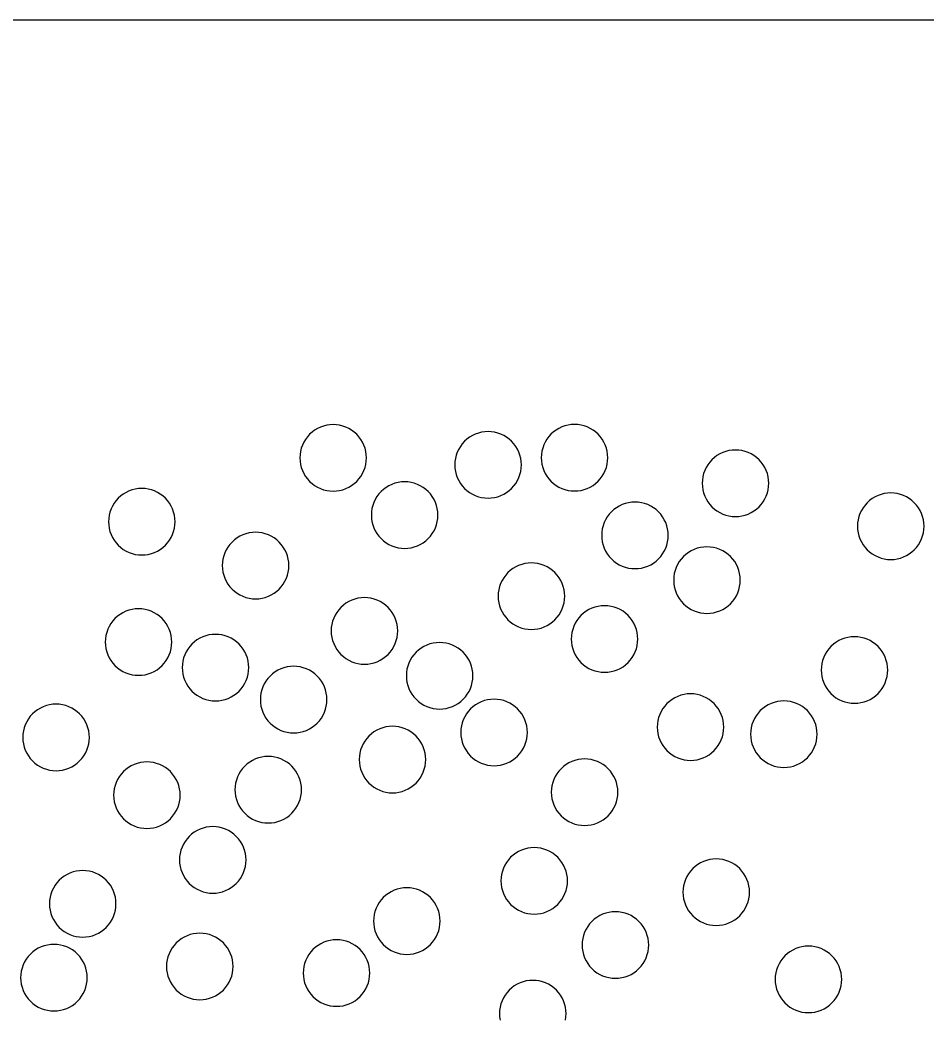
# Model space of a CAD drawing. Header units: millimetres. Extents: x 0 to 406, y 0 to 84.
# Drawn here: x 238.88 to 279.75, y 38.84 to 83.82 of the extents above; entities that cross this region are included whole.
import ezdxf

# ---------------------------------------------------------------- set-up
doc = ezdxf.new("R2010")
doc.units = ezdxf.units.MM

msp = doc.modelspace()

# ---------------------------------------------------------------- linework, layer by layer
at = {"color": 0}
for points in [[(0, 0), (0, 83.82), (406.4, 83.82), (406.4, 0), (0, 0)], [(254.05, 63.023), (254.149, 63.132), (254.236, 63.251), (254.312, 63.377), (254.375, 63.51), (254.425, 63.649), (254.46, 63.791), (254.482, 63.937), (254.489, 64.084), (254.482, 64.231), (254.46, 64.377), (254.425, 64.519), (254.375, 64.658), (254.312, 64.791), (254.236, 64.917), (254.149, 65.036), (254.05, 65.145), (253.941, 65.243), (253.823, 65.331), (253.696, 65.407), (253.563, 65.47), (253.425, 65.519), (253.282, 65.555), (253.136, 65.577), (252.989, 65.584), (252.842, 65.577), (252.697, 65.555), (252.554, 65.519), (252.415, 65.47), (252.282, 65.407), (252.156, 65.331), (252.038, 65.243), (251.929, 65.145), (251.83, 65.036), (251.742, 64.917), (251.666, 64.791), (251.603, 64.658), (251.554, 64.519), (251.518, 64.377), (251.496, 64.231), (251.489, 64.084), (251.496, 63.937), (251.518, 63.791), (251.554, 63.649), (251.603, 63.51), (251.666, 63.377), (251.742, 63.251), (251.83, 63.132), (251.929, 63.023), (252.038, 62.924), (252.156, 62.837), (252.282, 62.761), (252.415, 62.698), (252.554, 62.649), (252.697, 62.613), (252.842, 62.591), (252.989, 62.584), (253.136, 62.591), (253.282, 62.613), (253.425, 62.649), (253.563, 62.698), (253.696, 62.761), (253.823, 62.837), (253.941, 62.924), (254.05, 63.023)], [(261.028, 62.708), (261.127, 62.817), (261.215, 62.936), (261.291, 63.062), (261.353, 63.195), (261.403, 63.333), (261.439, 63.476), (261.46, 63.622), (261.468, 63.769), (261.46, 63.916), (261.439, 64.062), (261.403, 64.204), (261.353, 64.343), (261.291, 64.476), (261.215, 64.602), (261.127, 64.72), (261.028, 64.83), (260.919, 64.928), (260.801, 65.016), (260.675, 65.092), (260.542, 65.155), (260.403, 65.204), (260.26, 65.24), (260.115, 65.262), (259.968, 65.269), (259.821, 65.262), (259.675, 65.24), (259.532, 65.204), (259.394, 65.155), (259.261, 65.092), (259.134, 65.016), (259.016, 64.928), (258.907, 64.83), (258.808, 64.72), (258.72, 64.602), (258.645, 64.476), (258.582, 64.343), (258.532, 64.204), (258.496, 64.062), (258.475, 63.916), (258.468, 63.769), (258.475, 63.622), (258.496, 63.476), (258.532, 63.333), (258.582, 63.195), (258.645, 63.062), (258.72, 62.936), (258.808, 62.817), (258.907, 62.708), (259.016, 62.609), (259.134, 62.522), (259.261, 62.446), (259.394, 62.383), (259.532, 62.333), (259.675, 62.298), (259.821, 62.276), (259.968, 62.269), (260.115, 62.276), (260.26, 62.298), (260.403, 62.333), (260.542, 62.383), (260.675, 62.446), (260.801, 62.522), (260.919, 62.609), (261.028, 62.708)], [(264.925, 63.03), (265.024, 63.139), (265.112, 63.257), (265.187, 63.383), (265.25, 63.516), (265.3, 63.655), (265.336, 63.798), (265.357, 63.943), (265.364, 64.091), (265.357, 64.238), (265.336, 64.383), (265.3, 64.526), (265.25, 64.665), (265.187, 64.798), (265.112, 64.924), (265.024, 65.042), (264.925, 65.151), (264.816, 65.25), (264.698, 65.338), (264.571, 65.413), (264.438, 65.476), (264.3, 65.526), (264.157, 65.562), (264.011, 65.583), (263.864, 65.591), (263.717, 65.583), (263.572, 65.562), (263.429, 65.526), (263.29, 65.476), (263.157, 65.413), (263.031, 65.338), (262.913, 65.25), (262.804, 65.151), (262.705, 65.042), (262.617, 64.924), (262.541, 64.798), (262.479, 64.665), (262.429, 64.526), (262.393, 64.383), (262.372, 64.238), (262.364, 64.091), (262.372, 63.943), (262.393, 63.798), (262.429, 63.655), (262.479, 63.516), (262.541, 63.383), (262.617, 63.257), (262.705, 63.139), (262.804, 63.03), (262.913, 62.931), (263.031, 62.843), (263.157, 62.768), (263.29, 62.705), (263.429, 62.655), (263.572, 62.619), (263.717, 62.598), (263.864, 62.591), (264.011, 62.598), (264.157, 62.619), (264.3, 62.655), (264.438, 62.705), (264.571, 62.768), (264.698, 62.843), (264.816, 62.931), (264.925, 63.03)], [(272.177, 61.877), (272.276, 61.986), (272.364, 62.105), (272.44, 62.231), (272.503, 62.364), (272.552, 62.502), (272.588, 62.645), (272.61, 62.791), (272.617, 62.938), (272.61, 63.085), (272.588, 63.231), (272.552, 63.373), (272.503, 63.512), (272.44, 63.645), (272.364, 63.771), (272.276, 63.889), (272.177, 63.999), (272.068, 64.097), (271.95, 64.185), (271.824, 64.261), (271.691, 64.324), (271.552, 64.373), (271.409, 64.409), (271.264, 64.431), (271.117, 64.438), (270.97, 64.431), (270.824, 64.409), (270.681, 64.373), (270.543, 64.324), (270.41, 64.261), (270.283, 64.185), (270.165, 64.097), (270.056, 63.999), (269.957, 63.889), (269.87, 63.771), (269.794, 63.645), (269.731, 63.512), (269.681, 63.373), (269.646, 63.231), (269.624, 63.085), (269.617, 62.938), (269.624, 62.791), (269.646, 62.645), (269.681, 62.502), (269.731, 62.364), (269.794, 62.231), (269.87, 62.105), (269.957, 61.986), (270.056, 61.877), (270.165, 61.778), (270.283, 61.691), (270.41, 61.615), (270.543, 61.552), (270.681, 61.502), (270.824, 61.467), (270.97, 61.445), (271.117, 61.438), (271.264, 61.445), (271.409, 61.467), (271.552, 61.502), (271.691, 61.552), (271.824, 61.615), (271.95, 61.691), (272.068, 61.778), (272.177, 61.877)], [(257.271, 60.445), (257.37, 60.554), (257.457, 60.672), (257.533, 60.798), (257.596, 60.931), (257.646, 61.07), (257.681, 61.213), (257.703, 61.358), (257.71, 61.505), (257.703, 61.652), (257.681, 61.798), (257.646, 61.941), (257.596, 62.079), (257.533, 62.212), (257.457, 62.339), (257.37, 62.457), (257.271, 62.566), (257.162, 62.665), (257.044, 62.752), (256.917, 62.828), (256.784, 62.891), (256.646, 62.941), (256.503, 62.976), (256.357, 62.998), (256.21, 63.005), (256.063, 62.998), (255.918, 62.976), (255.775, 62.941), (255.636, 62.891), (255.503, 62.828), (255.377, 62.752), (255.259, 62.665), (255.15, 62.566), (255.051, 62.457), (254.963, 62.339), (254.887, 62.212), (254.824, 62.079), (254.775, 61.941), (254.739, 61.798), (254.717, 61.652), (254.71, 61.505), (254.717, 61.358), (254.739, 61.213), (254.775, 61.07), (254.824, 60.931), (254.887, 60.798), (254.963, 60.672), (255.051, 60.554), (255.15, 60.445), (255.259, 60.346), (255.377, 60.258), (255.503, 60.182), (255.636, 60.119), (255.775, 60.07), (255.918, 60.034), (256.063, 60.012), (256.21, 60.005), (256.357, 60.012), (256.503, 60.034), (256.646, 60.07), (256.784, 60.119), (256.917, 60.182), (257.044, 60.258), (257.162, 60.346), (257.271, 60.445)], [(245.428, 60.146), (245.527, 60.255), (245.615, 60.374), (245.69, 60.5), (245.753, 60.633), (245.803, 60.772), (245.839, 60.914), (245.86, 61.06), (245.868, 61.207), (245.86, 61.354), (245.839, 61.5), (245.803, 61.642), (245.753, 61.781), (245.69, 61.914), (245.615, 62.04), (245.527, 62.159), (245.428, 62.268), (245.319, 62.366), (245.201, 62.454), (245.075, 62.53), (244.942, 62.593), (244.803, 62.642), (244.66, 62.678), (244.515, 62.7), (244.368, 62.707), (244.221, 62.7), (244.075, 62.678), (243.932, 62.642), (243.794, 62.593), (243.66, 62.53), (243.534, 62.454), (243.416, 62.366), (243.307, 62.268), (243.208, 62.159), (243.12, 62.04), (243.045, 61.914), (242.982, 61.781), (242.932, 61.642), (242.896, 61.5), (242.875, 61.354), (242.868, 61.207), (242.875, 61.06), (242.896, 60.914), (242.932, 60.772), (242.982, 60.633), (243.045, 60.5), (243.12, 60.374), (243.208, 60.255), (243.307, 60.146), (243.416, 60.047), (243.534, 59.96), (243.66, 59.884), (243.794, 59.821), (243.932, 59.772), (244.075, 59.736), (244.221, 59.714), (244.368, 59.707), (244.515, 59.714), (244.66, 59.736), (244.803, 59.772), (244.942, 59.821), (245.075, 59.884), (245.201, 59.96), (245.319, 60.047), (245.428, 60.146)], [(267.648, 59.531), (267.747, 59.64), (267.835, 59.758), (267.91, 59.884), (267.973, 60.017), (268.023, 60.156), (268.059, 60.299), (268.08, 60.444), (268.088, 60.591), (268.08, 60.738), (268.059, 60.884), (268.023, 61.027), (267.973, 61.165), (267.91, 61.298), (267.835, 61.425), (267.747, 61.543), (267.648, 61.652), (267.539, 61.751), (267.421, 61.838), (267.295, 61.914), (267.162, 61.977), (267.023, 62.027), (266.88, 62.062), (266.735, 62.084), (266.588, 62.091), (266.441, 62.084), (266.295, 62.062), (266.152, 62.027), (266.014, 61.977), (265.881, 61.914), (265.754, 61.838), (265.636, 61.751), (265.527, 61.652), (265.428, 61.543), (265.34, 61.425), (265.265, 61.298), (265.202, 61.165), (265.152, 61.027), (265.116, 60.884), (265.095, 60.738), (265.088, 60.591), (265.095, 60.444), (265.116, 60.299), (265.152, 60.156), (265.202, 60.017), (265.265, 59.884), (265.34, 59.758), (265.428, 59.64), (265.527, 59.531), (265.636, 59.432), (265.754, 59.344), (265.881, 59.268), (266.014, 59.205), (266.152, 59.156), (266.295, 59.12), (266.441, 59.098), (266.588, 59.091), (266.735, 59.098), (266.88, 59.12), (267.023, 59.156), (267.162, 59.205), (267.295, 59.268), (267.421, 59.344), (267.539, 59.432), (267.648, 59.531)], [(279.173, 59.943), (279.272, 60.052), (279.359, 60.171), (279.435, 60.297), (279.498, 60.43), (279.547, 60.569), (279.583, 60.711), (279.605, 60.857), (279.612, 61.004), (279.605, 61.151), (279.583, 61.297), (279.547, 61.439), (279.498, 61.578), (279.435, 61.711), (279.359, 61.837), (279.272, 61.956), (279.173, 62.065), (279.064, 62.163), (278.945, 62.251), (278.819, 62.327), (278.686, 62.39), (278.547, 62.439), (278.405, 62.475), (278.259, 62.497), (278.112, 62.504), (277.965, 62.497), (277.819, 62.475), (277.677, 62.439), (277.538, 62.39), (277.405, 62.327), (277.279, 62.251), (277.16, 62.163), (277.051, 62.065), (276.952, 61.956), (276.865, 61.837), (276.789, 61.711), (276.726, 61.578), (276.677, 61.439), (276.641, 61.297), (276.619, 61.151), (276.612, 61.004), (276.619, 60.857), (276.641, 60.711), (276.677, 60.569), (276.726, 60.43), (276.789, 60.297), (276.865, 60.171), (276.952, 60.052), (277.051, 59.943), (277.16, 59.844), (277.279, 59.757), (277.405, 59.681), (277.538, 59.618), (277.677, 59.569), (277.819, 59.533), (277.965, 59.511), (278.112, 59.504), (278.259, 59.511), (278.405, 59.533), (278.547, 59.569), (278.686, 59.618), (278.819, 59.681), (278.945, 59.757), (279.064, 59.844), (279.173, 59.943)], [(250.555, 58.17), (250.654, 58.279), (250.742, 58.397), (250.818, 58.523), (250.881, 58.656), (250.93, 58.795), (250.966, 58.938), (250.988, 59.083), (250.995, 59.23), (250.988, 59.377), (250.966, 59.523), (250.93, 59.666), (250.881, 59.804), (250.818, 59.937), (250.742, 60.064), (250.654, 60.182), (250.555, 60.291), (250.446, 60.39), (250.328, 60.477), (250.202, 60.553), (250.069, 60.616), (249.93, 60.666), (249.787, 60.701), (249.642, 60.723), (249.495, 60.73), (249.348, 60.723), (249.202, 60.701), (249.059, 60.666), (248.921, 60.616), (248.788, 60.553), (248.661, 60.477), (248.543, 60.39), (248.434, 60.291), (248.335, 60.182), (248.248, 60.064), (248.172, 59.937), (248.109, 59.804), (248.059, 59.666), (248.024, 59.523), (248.002, 59.377), (247.995, 59.23), (248.002, 59.083), (248.024, 58.938), (248.059, 58.795), (248.109, 58.656), (248.172, 58.523), (248.248, 58.397), (248.335, 58.279), (248.434, 58.17), (248.543, 58.071), (248.661, 57.983), (248.788, 57.907), (248.921, 57.844), (249.059, 57.795), (249.202, 57.759), (249.348, 57.737), (249.495, 57.73), (249.642, 57.737), (249.787, 57.759), (249.93, 57.795), (250.069, 57.844), (250.202, 57.907), (250.328, 57.983), (250.446, 58.071), (250.555, 58.17)], [(270.893, 57.513), (270.992, 57.622), (271.08, 57.74), (271.155, 57.867), (271.218, 58), (271.268, 58.138), (271.303, 58.281), (271.325, 58.427), (271.332, 58.574), (271.325, 58.721), (271.303, 58.866), (271.268, 59.009), (271.218, 59.148), (271.155, 59.281), (271.08, 59.407), (270.992, 59.525), (270.893, 59.634), (270.784, 59.733), (270.666, 59.821), (270.539, 59.897), (270.406, 59.96), (270.268, 60.009), (270.125, 60.045), (269.979, 60.066), (269.832, 60.074), (269.685, 60.066), (269.54, 60.045), (269.397, 60.009), (269.258, 59.96), (269.125, 59.897), (268.999, 59.821), (268.881, 59.733), (268.772, 59.634), (268.673, 59.525), (268.585, 59.407), (268.509, 59.281), (268.446, 59.148), (268.397, 59.009), (268.361, 58.866), (268.34, 58.721), (268.332, 58.574), (268.34, 58.427), (268.361, 58.281), (268.397, 58.138), (268.446, 58), (268.509, 57.867), (268.585, 57.74), (268.673, 57.622), (268.772, 57.513), (268.881, 57.414), (268.999, 57.326), (269.125, 57.251), (269.258, 57.188), (269.397, 57.138), (269.54, 57.103), (269.685, 57.081), (269.832, 57.074), (269.979, 57.081), (270.125, 57.103), (270.268, 57.138), (270.406, 57.188), (270.539, 57.251), (270.666, 57.326), (270.784, 57.414), (270.893, 57.513)], [(262.982, 56.789), (263.081, 56.898), (263.168, 57.017), (263.244, 57.143), (263.307, 57.276), (263.356, 57.415), (263.392, 57.557), (263.414, 57.703), (263.421, 57.85), (263.414, 57.997), (263.392, 58.143), (263.356, 58.285), (263.307, 58.424), (263.244, 58.557), (263.168, 58.683), (263.081, 58.802), (262.982, 58.911), (262.873, 59.01), (262.754, 59.097), (262.628, 59.173), (262.495, 59.236), (262.356, 59.285), (262.214, 59.321), (262.068, 59.343), (261.921, 59.35), (261.774, 59.343), (261.628, 59.321), (261.486, 59.285), (261.347, 59.236), (261.214, 59.173), (261.088, 59.097), (260.969, 59.01), (260.86, 58.911), (260.762, 58.802), (260.674, 58.683), (260.598, 58.557), (260.535, 58.424), (260.486, 58.285), (260.45, 58.143), (260.428, 57.997), (260.421, 57.85), (260.428, 57.703), (260.45, 57.557), (260.486, 57.415), (260.535, 57.276), (260.598, 57.143), (260.674, 57.017), (260.762, 56.898), (260.86, 56.789), (260.969, 56.691), (261.088, 56.603), (261.214, 56.527), (261.347, 56.464), (261.486, 56.415), (261.628, 56.379), (261.774, 56.357), (261.921, 56.35), (262.068, 56.357), (262.214, 56.379), (262.356, 56.415), (262.495, 56.464), (262.628, 56.527), (262.754, 56.603), (262.873, 56.691), (262.982, 56.789)], [(255.461, 55.224), (255.559, 55.333), (255.647, 55.452), (255.723, 55.578), (255.786, 55.711), (255.835, 55.849), (255.871, 55.992), (255.893, 56.138), (255.9, 56.285), (255.893, 56.432), (255.871, 56.578), (255.835, 56.72), (255.786, 56.859), (255.723, 56.992), (255.647, 57.118), (255.559, 57.236), (255.461, 57.346), (255.352, 57.444), (255.233, 57.532), (255.107, 57.608), (254.974, 57.671), (254.835, 57.72), (254.693, 57.756), (254.547, 57.778), (254.4, 57.785), (254.253, 57.778), (254.107, 57.756), (253.965, 57.72), (253.826, 57.671), (253.693, 57.608), (253.567, 57.532), (253.448, 57.444), (253.339, 57.346), (253.24, 57.236), (253.153, 57.118), (253.077, 56.992), (253.014, 56.859), (252.965, 56.72), (252.929, 56.578), (252.907, 56.432), (252.9, 56.285), (252.907, 56.138), (252.929, 55.992), (252.965, 55.849), (253.014, 55.711), (253.077, 55.578), (253.153, 55.452), (253.24, 55.333), (253.339, 55.224), (253.448, 55.125), (253.567, 55.038), (253.693, 54.962), (253.826, 54.899), (253.965, 54.849), (254.107, 54.814), (254.253, 54.792), (254.4, 54.785), (254.547, 54.792), (254.693, 54.814), (254.835, 54.849), (254.974, 54.899), (255.107, 54.962), (255.233, 55.038), (255.352, 55.125), (255.461, 55.224)], [(245.281, 54.723), (245.38, 54.832), (245.468, 54.95), (245.543, 55.077), (245.606, 55.21), (245.656, 55.348), (245.692, 55.491), (245.713, 55.637), (245.72, 55.784), (245.713, 55.931), (245.692, 56.076), (245.656, 56.219), (245.606, 56.358), (245.543, 56.491), (245.468, 56.617), (245.38, 56.735), (245.281, 56.845), (245.172, 56.943), (245.054, 57.031), (244.927, 57.107), (244.794, 57.17), (244.656, 57.219), (244.513, 57.255), (244.367, 57.277), (244.22, 57.284), (244.073, 57.277), (243.928, 57.255), (243.785, 57.219), (243.646, 57.17), (243.513, 57.107), (243.387, 57.031), (243.269, 56.943), (243.16, 56.845), (243.061, 56.735), (242.973, 56.617), (242.897, 56.491), (242.835, 56.358), (242.785, 56.219), (242.749, 56.076), (242.728, 55.931), (242.72, 55.784), (242.728, 55.637), (242.749, 55.491), (242.785, 55.348), (242.835, 55.21), (242.897, 55.077), (242.973, 54.95), (243.061, 54.832), (243.16, 54.723), (243.269, 54.624), (243.387, 54.537), (243.513, 54.461), (243.646, 54.398), (243.785, 54.348), (243.928, 54.313), (244.073, 54.291), (244.22, 54.284), (244.367, 54.291), (244.513, 54.313), (244.656, 54.348), (244.794, 54.398), (244.927, 54.461), (245.054, 54.537), (245.172, 54.624), (245.281, 54.723)], [(266.277, 54.86), (266.376, 54.969), (266.463, 55.087), (266.539, 55.213), (266.602, 55.346), (266.652, 55.485), (266.687, 55.628), (266.709, 55.773), (266.716, 55.92), (266.709, 56.067), (266.687, 56.213), (266.652, 56.356), (266.602, 56.494), (266.539, 56.627), (266.463, 56.754), (266.376, 56.872), (266.277, 56.981), (266.168, 57.08), (266.05, 57.168), (265.923, 57.243), (265.79, 57.306), (265.652, 57.356), (265.509, 57.391), (265.363, 57.413), (265.216, 57.42), (265.069, 57.413), (264.924, 57.391), (264.781, 57.356), (264.642, 57.306), (264.509, 57.243), (264.383, 57.168), (264.265, 57.08), (264.156, 56.981), (264.057, 56.872), (263.969, 56.754), (263.893, 56.627), (263.83, 56.494), (263.781, 56.356), (263.745, 56.213), (263.723, 56.067), (263.716, 55.92), (263.723, 55.773), (263.745, 55.628), (263.781, 55.485), (263.83, 55.346), (263.893, 55.213), (263.969, 55.087), (264.057, 54.969), (264.156, 54.86), (264.265, 54.761), (264.383, 54.673), (264.509, 54.597), (264.642, 54.534), (264.781, 54.485), (264.924, 54.449), (265.069, 54.428), (265.216, 54.42), (265.363, 54.428), (265.509, 54.449), (265.652, 54.485), (265.79, 54.534), (265.923, 54.597), (266.05, 54.673), (266.168, 54.761), (266.277, 54.86)], [(248.748, 53.569), (248.847, 53.678), (248.935, 53.797), (249.01, 53.923), (249.073, 54.056), (249.123, 54.194), (249.159, 54.337), (249.18, 54.483), (249.188, 54.63), (249.18, 54.777), (249.159, 54.922), (249.123, 55.065), (249.073, 55.204), (249.01, 55.337), (248.935, 55.463), (248.847, 55.581), (248.748, 55.691), (248.639, 55.789), (248.521, 55.877), (248.395, 55.953), (248.262, 56.016), (248.123, 56.065), (247.98, 56.101), (247.835, 56.123), (247.688, 56.13), (247.54, 56.123), (247.395, 56.101), (247.252, 56.065), (247.113, 56.016), (246.98, 55.953), (246.854, 55.877), (246.736, 55.789), (246.627, 55.691), (246.528, 55.581), (246.44, 55.463), (246.365, 55.337), (246.302, 55.204), (246.252, 55.065), (246.216, 54.922), (246.195, 54.777), (246.188, 54.63), (246.195, 54.483), (246.216, 54.337), (246.252, 54.194), (246.302, 54.056), (246.365, 53.923), (246.44, 53.797), (246.528, 53.678), (246.627, 53.569), (246.736, 53.47), (246.854, 53.383), (246.98, 53.307), (247.113, 53.244), (247.252, 53.194), (247.395, 53.159), (247.54, 53.137), (247.688, 53.13), (247.835, 53.137), (247.98, 53.159), (248.123, 53.194), (248.262, 53.244), (248.395, 53.307), (248.521, 53.383), (248.639, 53.47), (248.748, 53.569)], [(277.538, 53.462), (277.637, 53.571), (277.724, 53.69), (277.8, 53.816), (277.863, 53.949), (277.913, 54.088), (277.948, 54.23), (277.97, 54.376), (277.977, 54.523), (277.97, 54.67), (277.948, 54.816), (277.913, 54.958), (277.863, 55.097), (277.8, 55.23), (277.724, 55.356), (277.637, 55.475), (277.538, 55.584), (277.429, 55.683), (277.311, 55.77), (277.184, 55.846), (277.051, 55.909), (276.913, 55.958), (276.77, 55.994), (276.624, 56.016), (276.477, 56.023), (276.33, 56.016), (276.185, 55.994), (276.042, 55.958), (275.903, 55.909), (275.77, 55.846), (275.644, 55.77), (275.526, 55.683), (275.417, 55.584), (275.318, 55.475), (275.23, 55.356), (275.154, 55.23), (275.091, 55.097), (275.042, 54.958), (275.006, 54.816), (274.985, 54.67), (274.977, 54.523), (274.985, 54.376), (275.006, 54.23), (275.042, 54.088), (275.091, 53.949), (275.154, 53.816), (275.23, 53.69), (275.318, 53.571), (275.417, 53.462), (275.526, 53.364), (275.644, 53.276), (275.77, 53.2), (275.903, 53.137), (276.042, 53.088), (276.185, 53.052), (276.33, 53.03), (276.477, 53.023), (276.624, 53.03), (276.77, 53.052), (276.913, 53.088), (277.051, 53.137), (277.184, 53.2), (277.311, 53.276), (277.429, 53.364), (277.538, 53.462)], [(258.847, 53.202), (258.946, 53.311), (259.034, 53.429), (259.11, 53.555), (259.173, 53.688), (259.222, 53.827), (259.258, 53.97), (259.279, 54.115), (259.287, 54.262), (259.279, 54.409), (259.258, 54.555), (259.222, 54.698), (259.173, 54.836), (259.11, 54.969), (259.034, 55.096), (258.946, 55.214), (258.847, 55.323), (258.738, 55.422), (258.62, 55.51), (258.494, 55.585), (258.361, 55.648), (258.222, 55.698), (258.079, 55.733), (257.934, 55.755), (257.787, 55.762), (257.64, 55.755), (257.494, 55.733), (257.351, 55.698), (257.213, 55.648), (257.08, 55.585), (256.953, 55.51), (256.835, 55.422), (256.726, 55.323), (256.627, 55.214), (256.54, 55.096), (256.464, 54.969), (256.401, 54.836), (256.351, 54.698), (256.316, 54.555), (256.294, 54.409), (256.287, 54.262), (256.294, 54.115), (256.316, 53.97), (256.351, 53.827), (256.401, 53.688), (256.464, 53.555), (256.54, 53.429), (256.627, 53.311), (256.726, 53.202), (256.835, 53.103), (256.953, 53.015), (257.08, 52.939), (257.213, 52.876), (257.351, 52.827), (257.494, 52.791), (257.64, 52.77), (257.787, 52.762), (257.934, 52.77), (258.079, 52.791), (258.222, 52.827), (258.361, 52.876), (258.494, 52.939), (258.62, 53.015), (258.738, 53.103), (258.847, 53.202)], [(252.27, 52.129), (252.369, 52.238), (252.457, 52.356), (252.532, 52.483), (252.595, 52.616), (252.645, 52.754), (252.681, 52.897), (252.702, 53.043), (252.71, 53.19), (252.702, 53.337), (252.681, 53.482), (252.645, 53.625), (252.595, 53.764), (252.532, 53.897), (252.457, 54.023), (252.369, 54.141), (252.27, 54.25), (252.161, 54.349), (252.043, 54.437), (251.917, 54.513), (251.784, 54.576), (251.645, 54.625), (251.502, 54.661), (251.357, 54.683), (251.21, 54.69), (251.063, 54.683), (250.917, 54.661), (250.774, 54.625), (250.636, 54.576), (250.502, 54.513), (250.376, 54.437), (250.258, 54.349), (250.149, 54.25), (250.05, 54.141), (249.962, 54.023), (249.887, 53.897), (249.824, 53.764), (249.774, 53.625), (249.738, 53.482), (249.717, 53.337), (249.71, 53.19), (249.717, 53.043), (249.738, 52.897), (249.774, 52.754), (249.824, 52.616), (249.887, 52.483), (249.962, 52.356), (250.05, 52.238), (250.149, 52.129), (250.258, 52.03), (250.376, 51.943), (250.502, 51.867), (250.636, 51.804), (250.774, 51.754), (250.917, 51.719), (251.063, 51.697), (251.21, 51.69), (251.357, 51.697), (251.502, 51.719), (251.645, 51.754), (251.784, 51.804), (251.917, 51.867), (252.043, 51.943), (252.161, 52.03), (252.27, 52.129)], [(261.3, 50.647), (261.398, 50.756), (261.486, 50.875), (261.562, 51.001), (261.625, 51.134), (261.674, 51.273), (261.71, 51.415), (261.732, 51.561), (261.739, 51.708), (261.732, 51.855), (261.71, 52.001), (261.674, 52.143), (261.625, 52.282), (261.562, 52.415), (261.486, 52.541), (261.398, 52.66), (261.3, 52.769), (261.191, 52.868), (261.072, 52.955), (260.946, 53.031), (260.813, 53.094), (260.674, 53.143), (260.532, 53.179), (260.386, 53.201), (260.239, 53.208), (260.092, 53.201), (259.946, 53.179), (259.804, 53.143), (259.665, 53.094), (259.532, 53.031), (259.406, 52.955), (259.287, 52.868), (259.178, 52.769), (259.079, 52.66), (258.992, 52.541), (258.916, 52.415), (258.853, 52.282), (258.804, 52.143), (258.768, 52.001), (258.746, 51.855), (258.739, 51.708), (258.746, 51.561), (258.768, 51.415), (258.804, 51.273), (258.853, 51.134), (258.916, 51.001), (258.992, 50.875), (259.079, 50.756), (259.178, 50.647), (259.287, 50.549), (259.406, 50.461), (259.532, 50.385), (259.665, 50.322), (259.804, 50.273), (259.946, 50.237), (260.092, 50.215), (260.239, 50.208), (260.386, 50.215), (260.532, 50.237), (260.674, 50.273), (260.813, 50.322), (260.946, 50.385), (261.072, 50.461), (261.191, 50.549), (261.3, 50.647)], [(270.151, 50.889), (270.25, 50.998), (270.338, 51.116), (270.414, 51.243), (270.477, 51.376), (270.526, 51.514), (270.562, 51.657), (270.584, 51.803), (270.591, 51.95), (270.584, 52.097), (270.562, 52.242), (270.526, 52.385), (270.477, 52.524), (270.414, 52.657), (270.338, 52.783), (270.25, 52.901), (270.151, 53.01), (270.042, 53.109), (269.924, 53.197), (269.798, 53.273), (269.665, 53.336), (269.526, 53.385), (269.383, 53.421), (269.238, 53.443), (269.091, 53.45), (268.944, 53.443), (268.798, 53.421), (268.655, 53.385), (268.517, 53.336), (268.384, 53.273), (268.257, 53.197), (268.139, 53.109), (268.03, 53.01), (267.931, 52.901), (267.844, 52.783), (267.768, 52.657), (267.705, 52.524), (267.655, 52.385), (267.62, 52.242), (267.598, 52.097), (267.591, 51.95), (267.598, 51.803), (267.62, 51.657), (267.655, 51.514), (267.705, 51.376), (267.768, 51.243), (267.844, 51.116), (267.931, 50.998), (268.03, 50.889), (268.139, 50.79), (268.257, 50.703), (268.384, 50.627), (268.517, 50.564), (268.655, 50.514), (268.798, 50.479), (268.944, 50.457), (269.091, 50.45), (269.238, 50.457), (269.383, 50.479), (269.526, 50.514), (269.665, 50.564), (269.798, 50.627), (269.924, 50.703), (270.042, 50.79), (270.151, 50.889)], [(274.356, 50.569), (274.455, 50.679), (274.543, 50.797), (274.618, 50.923), (274.681, 51.056), (274.731, 51.195), (274.767, 51.337), (274.788, 51.483), (274.796, 51.63), (274.788, 51.777), (274.767, 51.923), (274.731, 52.066), (274.681, 52.204), (274.618, 52.337), (274.543, 52.463), (274.455, 52.582), (274.356, 52.691), (274.247, 52.79), (274.129, 52.877), (274.003, 52.953), (273.87, 53.016), (273.731, 53.066), (273.588, 53.101), (273.443, 53.123), (273.296, 53.13), (273.148, 53.123), (273.003, 53.101), (272.86, 53.066), (272.721, 53.016), (272.588, 52.953), (272.462, 52.877), (272.344, 52.79), (272.235, 52.691), (272.136, 52.582), (272.048, 52.463), (271.973, 52.337), (271.91, 52.204), (271.86, 52.066), (271.824, 51.923), (271.803, 51.777), (271.796, 51.63), (271.803, 51.483), (271.824, 51.337), (271.86, 51.195), (271.91, 51.056), (271.973, 50.923), (272.048, 50.797), (272.136, 50.679), (272.235, 50.569), (272.344, 50.471), (272.462, 50.383), (272.588, 50.307), (272.721, 50.244), (272.86, 50.195), (273.003, 50.159), (273.148, 50.137), (273.296, 50.13), (273.443, 50.137), (273.588, 50.159), (273.731, 50.195), (273.87, 50.244), (274.003, 50.307), (274.129, 50.383), (274.247, 50.471), (274.356, 50.569)], [(241.565, 50.424), (241.664, 50.533), (241.752, 50.651), (241.828, 50.778), (241.89, 50.911), (241.94, 51.049), (241.976, 51.192), (241.997, 51.338), (242.005, 51.485), (241.997, 51.632), (241.976, 51.777), (241.94, 51.92), (241.89, 52.059), (241.828, 52.192), (241.752, 52.318), (241.664, 52.436), (241.565, 52.545), (241.456, 52.644), (241.338, 52.732), (241.212, 52.808), (241.079, 52.871), (240.94, 52.92), (240.797, 52.956), (240.652, 52.978), (240.505, 52.985), (240.358, 52.978), (240.212, 52.956), (240.069, 52.92), (239.931, 52.871), (239.798, 52.808), (239.671, 52.732), (239.553, 52.644), (239.444, 52.545), (239.345, 52.436), (239.257, 52.318), (239.182, 52.192), (239.119, 52.059), (239.069, 51.92), (239.033, 51.777), (239.012, 51.632), (239.005, 51.485), (239.012, 51.338), (239.033, 51.192), (239.069, 51.049), (239.119, 50.911), (239.182, 50.778), (239.257, 50.651), (239.345, 50.533), (239.444, 50.424), (239.553, 50.325), (239.671, 50.238), (239.798, 50.162), (239.931, 50.099), (240.069, 50.049), (240.212, 50.014), (240.358, 49.992), (240.505, 49.985), (240.652, 49.992), (240.797, 50.014), (240.94, 50.049), (241.079, 50.099), (241.212, 50.162), (241.338, 50.238), (241.456, 50.325), (241.565, 50.424)], [(256.722, 49.426), (256.821, 49.535), (256.909, 49.653), (256.984, 49.779), (257.047, 49.912), (257.097, 50.051), (257.133, 50.194), (257.154, 50.339), (257.161, 50.486), (257.154, 50.634), (257.133, 50.779), (257.097, 50.922), (257.047, 51.061), (256.984, 51.194), (256.909, 51.32), (256.821, 51.438), (256.722, 51.547), (256.613, 51.646), (256.495, 51.734), (256.369, 51.809), (256.235, 51.872), (256.097, 51.922), (255.954, 51.958), (255.808, 51.979), (255.661, 51.986), (255.514, 51.979), (255.369, 51.958), (255.226, 51.922), (255.087, 51.872), (254.954, 51.809), (254.828, 51.734), (254.71, 51.646), (254.601, 51.547), (254.502, 51.438), (254.414, 51.32), (254.339, 51.194), (254.276, 51.061), (254.226, 50.922), (254.19, 50.779), (254.169, 50.634), (254.161, 50.486), (254.169, 50.339), (254.19, 50.194), (254.226, 50.051), (254.276, 49.912), (254.339, 49.779), (254.414, 49.653), (254.502, 49.535), (254.601, 49.426), (254.71, 49.327), (254.828, 49.239), (254.954, 49.164), (255.087, 49.101), (255.226, 49.051), (255.369, 49.015), (255.514, 48.994), (255.661, 48.986), (255.808, 48.994), (255.954, 49.015), (256.097, 49.051), (256.235, 49.101), (256.369, 49.164), (256.495, 49.239), (256.613, 49.327), (256.722, 49.426)], [(245.659, 47.821), (245.758, 47.93), (245.846, 48.049), (245.922, 48.175), (245.984, 48.308), (246.034, 48.446), (246.07, 48.589), (246.091, 48.735), (246.099, 48.882), (246.091, 49.029), (246.07, 49.174), (246.034, 49.317), (245.984, 49.456), (245.922, 49.589), (245.846, 49.715), (245.758, 49.833), (245.659, 49.943), (245.55, 50.041), (245.432, 50.129), (245.306, 50.205), (245.173, 50.268), (245.034, 50.317), (244.891, 50.353), (244.746, 50.375), (244.599, 50.382), (244.452, 50.375), (244.306, 50.353), (244.163, 50.317), (244.025, 50.268), (243.892, 50.205), (243.765, 50.129), (243.647, 50.041), (243.538, 49.943), (243.439, 49.833), (243.351, 49.715), (243.276, 49.589), (243.213, 49.456), (243.163, 49.317), (243.127, 49.174), (243.106, 49.029), (243.099, 48.882), (243.106, 48.735), (243.127, 48.589), (243.163, 48.446), (243.213, 48.308), (243.276, 48.175), (243.351, 48.049), (243.439, 47.93), (243.538, 47.821), (243.647, 47.722), (243.765, 47.635), (243.892, 47.559), (244.025, 47.496), (244.163, 47.446), (244.306, 47.411), (244.452, 47.389), (244.599, 47.382), (244.746, 47.389), (244.891, 47.411), (245.034, 47.446), (245.173, 47.496), (245.306, 47.559), (245.432, 47.635), (245.55, 47.722), (245.659, 47.821)], [(251.125, 48.069), (251.223, 48.178), (251.311, 48.296), (251.387, 48.422), (251.45, 48.555), (251.499, 48.694), (251.535, 48.837), (251.557, 48.982), (251.564, 49.129), (251.557, 49.276), (251.535, 49.422), (251.499, 49.565), (251.45, 49.703), (251.387, 49.836), (251.311, 49.963), (251.223, 50.081), (251.125, 50.19), (251.016, 50.289), (250.897, 50.376), (250.771, 50.452), (250.638, 50.515), (250.499, 50.565), (250.357, 50.6), (250.211, 50.622), (250.064, 50.629), (249.917, 50.622), (249.771, 50.6), (249.629, 50.565), (249.49, 50.515), (249.357, 50.452), (249.231, 50.376), (249.112, 50.289), (249.003, 50.19), (248.904, 50.081), (248.817, 49.963), (248.741, 49.836), (248.678, 49.703), (248.629, 49.565), (248.593, 49.422), (248.571, 49.276), (248.564, 49.129), (248.571, 48.982), (248.593, 48.837), (248.629, 48.694), (248.678, 48.555), (248.741, 48.422), (248.817, 48.296), (248.904, 48.178), (249.003, 48.069), (249.112, 47.97), (249.231, 47.882), (249.357, 47.806), (249.49, 47.743), (249.629, 47.694), (249.771, 47.658), (249.917, 47.636), (250.064, 47.629), (250.211, 47.636), (250.357, 47.658), (250.499, 47.694), (250.638, 47.743), (250.771, 47.806), (250.897, 47.882), (251.016, 47.97), (251.125, 48.069)], [(265.38, 47.955), (265.479, 48.064), (265.567, 48.182), (265.642, 48.309), (265.705, 48.442), (265.755, 48.58), (265.791, 48.723), (265.812, 48.869), (265.819, 49.016), (265.812, 49.163), (265.791, 49.308), (265.755, 49.451), (265.705, 49.59), (265.642, 49.723), (265.567, 49.849), (265.479, 49.967), (265.38, 50.076), (265.271, 50.175), (265.153, 50.263), (265.026, 50.339), (264.893, 50.402), (264.755, 50.451), (264.612, 50.487), (264.466, 50.509), (264.319, 50.516), (264.172, 50.509), (264.027, 50.487), (263.884, 50.451), (263.745, 50.402), (263.612, 50.339), (263.486, 50.263), (263.368, 50.175), (263.259, 50.076), (263.16, 49.967), (263.072, 49.849), (262.996, 49.723), (262.934, 49.59), (262.884, 49.451), (262.848, 49.308), (262.827, 49.163), (262.819, 49.016), (262.827, 48.869), (262.848, 48.723), (262.884, 48.58), (262.934, 48.442), (262.996, 48.309), (263.072, 48.182), (263.16, 48.064), (263.259, 47.955), (263.368, 47.856), (263.486, 47.769), (263.612, 47.693), (263.745, 47.63), (263.884, 47.58), (264.027, 47.545), (264.172, 47.523), (264.319, 47.516), (264.466, 47.523), (264.612, 47.545), (264.755, 47.58), (264.893, 47.63), (265.026, 47.693), (265.153, 47.769), (265.271, 47.856), (265.38, 47.955)], [(248.626, 44.905), (248.724, 45.014), (248.812, 45.132), (248.888, 45.258), (248.951, 45.391), (249, 45.53), (249.036, 45.673), (249.058, 45.818), (249.065, 45.965), (249.058, 46.112), (249.036, 46.258), (249, 46.401), (248.951, 46.539), (248.888, 46.672), (248.812, 46.799), (248.724, 46.917), (248.626, 47.026), (248.517, 47.125), (248.398, 47.212), (248.272, 47.288), (248.139, 47.351), (248, 47.401), (247.858, 47.436), (247.712, 47.458), (247.565, 47.465), (247.418, 47.458), (247.272, 47.436), (247.13, 47.401), (246.991, 47.351), (246.858, 47.288), (246.732, 47.212), (246.613, 47.125), (246.504, 47.026), (246.405, 46.917), (246.318, 46.799), (246.242, 46.672), (246.179, 46.539), (246.13, 46.401), (246.094, 46.258), (246.072, 46.112), (246.065, 45.965), (246.072, 45.818), (246.094, 45.673), (246.13, 45.53), (246.179, 45.391), (246.242, 45.258), (246.318, 45.132), (246.405, 45.014), (246.504, 44.905), (246.613, 44.806), (246.732, 44.718), (246.858, 44.642), (246.991, 44.579), (247.13, 44.53), (247.272, 44.494), (247.418, 44.472), (247.565, 44.465), (247.712, 44.472), (247.858, 44.494), (248, 44.53), (248.139, 44.579), (248.272, 44.642), (248.398, 44.718), (248.517, 44.806), (248.626, 44.905)], [(263.108, 43.96), (263.207, 44.069), (263.295, 44.187), (263.371, 44.314), (263.434, 44.447), (263.483, 44.585), (263.519, 44.728), (263.541, 44.874), (263.548, 45.021), (263.541, 45.168), (263.519, 45.313), (263.483, 45.456), (263.434, 45.595), (263.371, 45.728), (263.295, 45.854), (263.207, 45.972), (263.108, 46.081), (262.999, 46.18), (262.881, 46.268), (262.755, 46.344), (262.622, 46.407), (262.483, 46.456), (262.34, 46.492), (262.195, 46.514), (262.048, 46.521), (261.901, 46.514), (261.755, 46.492), (261.612, 46.456), (261.474, 46.407), (261.341, 46.344), (261.214, 46.268), (261.096, 46.18), (260.987, 46.081), (260.888, 45.972), (260.801, 45.854), (260.725, 45.728), (260.662, 45.595), (260.612, 45.456), (260.577, 45.313), (260.555, 45.168), (260.548, 45.021), (260.555, 44.874), (260.577, 44.728), (260.612, 44.585), (260.662, 44.447), (260.725, 44.314), (260.801, 44.187), (260.888, 44.069), (260.987, 43.96), (261.096, 43.861), (261.214, 43.774), (261.341, 43.698), (261.474, 43.635), (261.612, 43.585), (261.755, 43.55), (261.901, 43.528), (262.048, 43.521), (262.195, 43.528), (262.34, 43.55), (262.483, 43.585), (262.622, 43.635), (262.755, 43.698), (262.881, 43.774), (262.999, 43.861), (263.108, 43.96)], [(271.31, 43.449), (271.409, 43.558), (271.496, 43.677), (271.572, 43.803), (271.635, 43.936), (271.685, 44.074), (271.72, 44.217), (271.742, 44.363), (271.749, 44.51), (271.742, 44.657), (271.72, 44.803), (271.685, 44.945), (271.635, 45.084), (271.572, 45.217), (271.496, 45.343), (271.409, 45.462), (271.31, 45.571), (271.201, 45.669), (271.083, 45.757), (270.956, 45.833), (270.823, 45.896), (270.685, 45.945), (270.542, 45.981), (270.396, 46.003), (270.249, 46.01), (270.102, 46.003), (269.957, 45.981), (269.814, 45.945), (269.675, 45.896), (269.542, 45.833), (269.416, 45.757), (269.298, 45.669), (269.189, 45.571), (269.09, 45.462), (269.002, 45.343), (268.926, 45.217), (268.863, 45.084), (268.814, 44.945), (268.778, 44.803), (268.756, 44.657), (268.749, 44.51), (268.756, 44.363), (268.778, 44.217), (268.814, 44.074), (268.863, 43.936), (268.926, 43.803), (269.002, 43.677), (269.09, 43.558), (269.189, 43.449), (269.298, 43.35), (269.416, 43.263), (269.542, 43.187), (269.675, 43.124), (269.814, 43.075), (269.957, 43.039), (270.102, 43.017), (270.249, 43.01), (270.396, 43.017), (270.542, 43.039), (270.685, 43.075), (270.823, 43.124), (270.956, 43.187), (271.083, 43.263), (271.201, 43.35), (271.31, 43.449)], [(242.766, 42.925), (242.865, 43.034), (242.953, 43.152), (243.028, 43.278), (243.091, 43.411), (243.141, 43.55), (243.177, 43.693), (243.198, 43.838), (243.205, 43.985), (243.198, 44.132), (243.177, 44.278), (243.141, 44.421), (243.091, 44.559), (243.028, 44.692), (242.953, 44.819), (242.865, 44.937), (242.766, 45.046), (242.657, 45.145), (242.539, 45.233), (242.412, 45.308), (242.279, 45.371), (242.141, 45.421), (241.998, 45.457), (241.852, 45.478), (241.705, 45.485), (241.558, 45.478), (241.413, 45.457), (241.27, 45.421), (241.131, 45.371), (240.998, 45.308), (240.872, 45.233), (240.754, 45.145), (240.645, 45.046), (240.546, 44.937), (240.458, 44.819), (240.382, 44.692), (240.32, 44.559), (240.27, 44.421), (240.234, 44.278), (240.213, 44.132), (240.205, 43.985), (240.213, 43.838), (240.234, 43.693), (240.27, 43.55), (240.32, 43.411), (240.382, 43.278), (240.458, 43.152), (240.546, 43.034), (240.645, 42.925), (240.754, 42.826), (240.872, 42.738), (240.998, 42.662), (241.131, 42.6), (241.27, 42.55), (241.413, 42.514), (241.558, 42.493), (241.705, 42.485), (241.852, 42.493), (241.998, 42.514), (242.141, 42.55), (242.279, 42.6), (242.412, 42.662), (242.539, 42.738), (242.657, 42.826), (242.766, 42.925)], [(257.37, 42.148), (257.468, 42.258), (257.556, 42.376), (257.632, 42.502), (257.695, 42.635), (257.744, 42.774), (257.78, 42.917), (257.802, 43.062), (257.809, 43.209), (257.802, 43.356), (257.78, 43.502), (257.744, 43.645), (257.695, 43.783), (257.632, 43.916), (257.556, 44.043), (257.468, 44.161), (257.37, 44.27), (257.261, 44.369), (257.142, 44.456), (257.016, 44.532), (256.883, 44.595), (256.744, 44.645), (256.602, 44.68), (256.456, 44.702), (256.309, 44.709), (256.162, 44.702), (256.016, 44.68), (255.874, 44.645), (255.735, 44.595), (255.602, 44.532), (255.476, 44.456), (255.357, 44.369), (255.248, 44.27), (255.149, 44.161), (255.062, 44.043), (254.986, 43.916), (254.923, 43.783), (254.874, 43.645), (254.838, 43.502), (254.816, 43.356), (254.809, 43.209), (254.816, 43.062), (254.838, 42.917), (254.874, 42.774), (254.923, 42.635), (254.986, 42.502), (255.062, 42.376), (255.149, 42.258), (255.248, 42.148), (255.357, 42.05), (255.476, 41.962), (255.602, 41.886), (255.735, 41.823), (255.874, 41.774), (256.016, 41.738), (256.162, 41.716), (256.309, 41.709), (256.456, 41.716), (256.602, 41.738), (256.744, 41.774), (256.883, 41.823), (257.016, 41.886), (257.142, 41.962), (257.261, 42.05), (257.37, 42.148)], [(266.766, 41.069), (266.865, 41.178), (266.953, 41.296), (267.029, 41.422), (267.092, 41.555), (267.141, 41.694), (267.177, 41.837), (267.199, 41.982), (267.206, 42.129), (267.199, 42.276), (267.177, 42.422), (267.141, 42.565), (267.092, 42.703), (267.029, 42.836), (266.953, 42.963), (266.865, 43.081), (266.766, 43.19), (266.657, 43.289), (266.539, 43.376), (266.413, 43.452), (266.28, 43.515), (266.141, 43.565), (265.998, 43.6), (265.853, 43.622), (265.706, 43.629), (265.559, 43.622), (265.413, 43.6), (265.27, 43.565), (265.132, 43.515), (264.999, 43.452), (264.872, 43.376), (264.754, 43.289), (264.645, 43.19), (264.546, 43.081), (264.459, 42.963), (264.383, 42.836), (264.32, 42.703), (264.27, 42.565), (264.235, 42.422), (264.213, 42.276), (264.206, 42.129), (264.213, 41.982), (264.235, 41.837), (264.27, 41.694), (264.32, 41.555), (264.383, 41.422), (264.459, 41.296), (264.546, 41.178), (264.645, 41.069), (264.754, 40.97), (264.872, 40.882), (264.999, 40.806), (265.132, 40.743), (265.27, 40.694), (265.413, 40.658), (265.559, 40.636), (265.706, 40.629), (265.853, 40.636), (265.998, 40.658), (266.141, 40.694), (266.28, 40.743), (266.413, 40.806), (266.539, 40.882), (266.657, 40.97), (266.766, 41.069)], [(248.042, 40.101), (248.141, 40.21), (248.228, 40.328), (248.304, 40.454), (248.367, 40.587), (248.417, 40.726), (248.452, 40.869), (248.474, 41.014), (248.481, 41.161), (248.474, 41.308), (248.452, 41.454), (248.417, 41.597), (248.367, 41.735), (248.304, 41.868), (248.228, 41.995), (248.141, 42.113), (248.042, 42.222), (247.933, 42.321), (247.814, 42.409), (247.688, 42.484), (247.555, 42.547), (247.417, 42.597), (247.274, 42.632), (247.128, 42.654), (246.981, 42.661), (246.834, 42.654), (246.688, 42.632), (246.546, 42.597), (246.407, 42.547), (246.274, 42.484), (246.148, 42.409), (246.03, 42.321), (245.92, 42.222), (245.822, 42.113), (245.734, 41.995), (245.658, 41.868), (245.595, 41.735), (245.546, 41.597), (245.51, 41.454), (245.488, 41.308), (245.481, 41.161), (245.488, 41.014), (245.51, 40.869), (245.546, 40.726), (245.595, 40.587), (245.658, 40.454), (245.734, 40.328), (245.822, 40.21), (245.92, 40.101), (246.03, 40.002), (246.148, 39.914), (246.274, 39.838), (246.407, 39.776), (246.546, 39.726), (246.688, 39.69), (246.834, 39.669), (246.981, 39.661), (247.128, 39.669), (247.274, 39.69), (247.417, 39.726), (247.555, 39.776), (247.688, 39.838), (247.814, 39.914), (247.933, 40.002), (248.042, 40.101)], [(254.201, 39.806), (254.3, 39.915), (254.388, 40.033), (254.463, 40.159), (254.526, 40.292), (254.576, 40.431), (254.612, 40.574), (254.633, 40.719), (254.64, 40.866), (254.633, 41.013), (254.612, 41.159), (254.576, 41.302), (254.526, 41.44), (254.463, 41.573), (254.388, 41.7), (254.3, 41.818), (254.201, 41.927), (254.092, 42.026), (253.974, 42.114), (253.847, 42.189), (253.714, 42.252), (253.576, 42.302), (253.433, 42.338), (253.287, 42.359), (253.14, 42.366), (252.993, 42.359), (252.848, 42.338), (252.705, 42.302), (252.566, 42.252), (252.433, 42.189), (252.307, 42.114), (252.189, 42.026), (252.08, 41.927), (251.981, 41.818), (251.893, 41.7), (251.817, 41.573), (251.755, 41.44), (251.705, 41.302), (251.669, 41.159), (251.648, 41.013), (251.64, 40.866), (251.648, 40.719), (251.669, 40.574), (251.705, 40.431), (251.755, 40.292), (251.817, 40.159), (251.893, 40.033), (251.981, 39.915), (252.08, 39.806), (252.189, 39.707), (252.307, 39.619), (252.433, 39.543), (252.566, 39.481), (252.705, 39.431), (252.848, 39.395), (252.993, 39.374), (253.14, 39.366), (253.287, 39.374), (253.433, 39.395), (253.576, 39.431), (253.714, 39.481), (253.847, 39.543), (253.974, 39.619), (254.092, 39.707), (254.201, 39.806)], [(241.47, 39.597), (241.569, 39.706), (241.656, 39.824), (241.732, 39.95), (241.795, 40.083), (241.844, 40.222), (241.88, 40.365), (241.902, 40.51), (241.909, 40.657), (241.902, 40.804), (241.88, 40.95), (241.844, 41.093), (241.795, 41.231), (241.732, 41.364), (241.656, 41.491), (241.569, 41.609), (241.47, 41.718), (241.361, 41.817), (241.242, 41.905), (241.116, 41.98), (240.983, 42.043), (240.844, 42.093), (240.702, 42.129), (240.556, 42.15), (240.409, 42.157), (240.262, 42.15), (240.116, 42.129), (239.974, 42.093), (239.835, 42.043), (239.702, 41.98), (239.576, 41.905), (239.457, 41.817), (239.348, 41.718), (239.25, 41.609), (239.162, 41.491), (239.086, 41.364), (239.023, 41.231), (238.974, 41.093), (238.938, 40.95), (238.916, 40.804), (238.909, 40.657), (238.916, 40.51), (238.938, 40.365), (238.974, 40.222), (239.023, 40.083), (239.086, 39.95), (239.162, 39.824), (239.25, 39.706), (239.348, 39.597), (239.457, 39.498), (239.576, 39.41), (239.702, 39.334), (239.835, 39.272), (239.974, 39.222), (240.116, 39.186), (240.262, 39.165), (240.409, 39.157), (240.556, 39.165), (240.702, 39.186), (240.844, 39.222), (240.983, 39.272), (241.116, 39.334), (241.242, 39.41), (241.361, 39.498), (241.47, 39.597)], [(275.465, 39.52), (275.564, 39.63), (275.651, 39.748), (275.727, 39.874), (275.79, 40.007), (275.84, 40.146), (275.875, 40.289), (275.897, 40.434), (275.904, 40.581), (275.897, 40.728), (275.875, 40.874), (275.84, 41.017), (275.79, 41.155), (275.727, 41.288), (275.651, 41.414), (275.564, 41.533), (275.465, 41.642), (275.356, 41.741), (275.237, 41.828), (275.111, 41.904), (274.978, 41.967), (274.84, 42.017), (274.697, 42.052), (274.551, 42.074), (274.404, 42.081), (274.257, 42.074), (274.111, 42.052), (273.969, 42.017), (273.83, 41.967), (273.697, 41.904), (273.571, 41.828), (273.453, 41.741), (273.343, 41.642), (273.245, 41.533), (273.157, 41.414), (273.081, 41.288), (273.018, 41.155), (272.969, 41.017), (272.933, 40.874), (272.911, 40.728), (272.904, 40.581), (272.911, 40.434), (272.933, 40.289), (272.969, 40.146), (273.018, 40.007), (273.081, 39.874), (273.157, 39.748), (273.245, 39.63), (273.343, 39.52), (273.453, 39.422), (273.571, 39.334), (273.697, 39.258), (273.83, 39.195), (273.969, 39.146), (274.111, 39.11), (274.257, 39.088), (274.404, 39.081), (274.551, 39.088), (274.697, 39.11), (274.84, 39.146), (274.978, 39.195), (275.111, 39.258), (275.237, 39.334), (275.356, 39.422), (275.465, 39.52)], [(263.455, 38.744), (263.477, 38.89), (263.484, 39.037), (263.477, 39.184), (263.455, 39.33), (263.42, 39.473), (263.37, 39.611), (263.307, 39.744), (263.231, 39.87), (263.144, 39.989), (263.045, 40.098), (262.936, 40.197), (262.818, 40.284), (262.691, 40.36), (262.558, 40.423), (262.42, 40.473), (262.277, 40.508), (262.131, 40.53), (261.984, 40.537), (261.837, 40.53), (261.692, 40.508), (261.549, 40.473), (261.41, 40.423), (261.277, 40.36), (261.151, 40.284), (261.033, 40.197), (260.924, 40.098), (260.825, 39.989), (260.737, 39.87), (260.661, 39.744), (260.598, 39.611), (260.549, 39.473), (260.513, 39.33), (260.491, 39.184), (260.484, 39.037), (260.491, 38.89), (260.513, 38.744)]]:
    msp.add_lwpolyline(points, dxfattribs=at)

doc.saveas('drawing.dxf')
